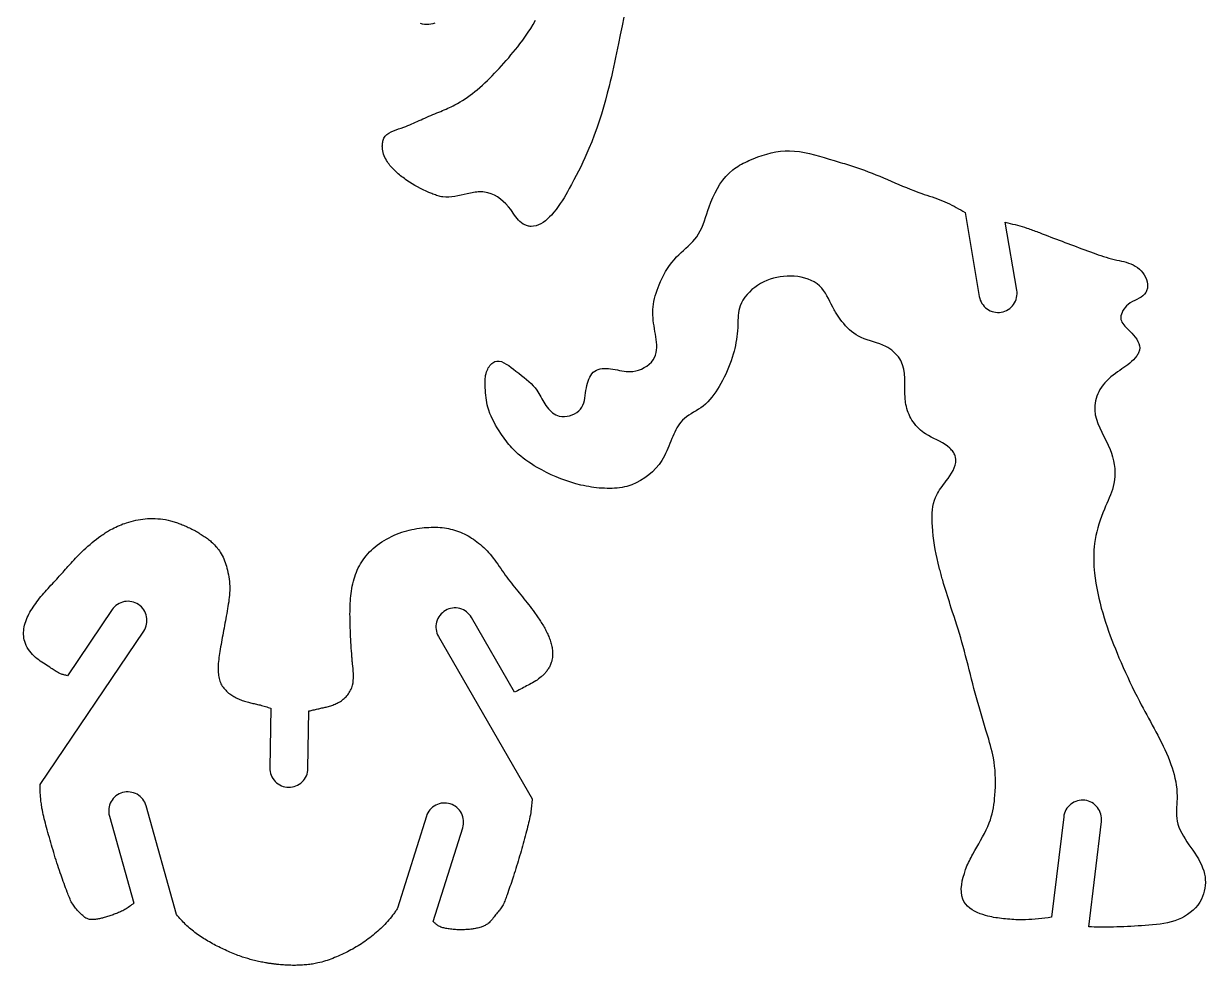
# Model space of a CAD drawing. Extents: x 0 to 940, y 0 to 559.
# Drawn here: x 264.4 to 450.7, y 14.7 to 163.2 of the extents above; entities that cross this region are included whole.
import ezdxf

# ---------------------------------------------------------------- set-up
doc = ezdxf.new("R2010")
doc.units = 0
doc.layers.add('CK_LEVEL_1', color=1, linetype='CONTINUOUS')

msp = doc.modelspace()

# ---------------------------------------------------------------- linework, layer by layer
at = {"layer": 'CK_LEVEL_1'}
for points in [[(359, 164.19), (358.74, 162.82), (358.47, 161.45), (358.19, 160.08), (358.04, 159.33), (357.88, 158.58), (357.73, 157.83), (357.57, 157.08), (357.4, 156.33), (357.23, 155.58), (357.06, 154.83), (356.89, 154.09), (356.7, 153.34), (356.42, 152.23), (356.12, 151.11), (355.81, 150.01), (355.48, 148.9), (355.13, 147.81), (354.76, 146.72), (354.37, 145.63), (353.96, 144.55), (353.52, 143.49), (353.21, 142.76), (352.89, 142.05), (352.56, 141.34), (352.22, 140.63), (351.87, 139.93), (351.52, 139.23), (351.15, 138.54), (350.79, 137.85), (350.42, 137.18), (350.15, 136.69), (349.88, 136.22), (349.6, 135.74), (349.32, 135.28), (349.01, 134.81), (348.69, 134.36), (348.35, 133.9), (347.99, 133.46), (347.6, 133.02), (347.3, 132.71), (346.98, 132.4), (346.65, 132.12), (346.3, 131.86), (345.94, 131.63), (345.57, 131.45), (345.19, 131.32), (344.8, 131.24), (344.4, 131.22), (344.26, 131.23), (344.12, 131.25), (343.98, 131.27), (343.83, 131.31), (343.7, 131.35), (343.56, 131.4), (343.42, 131.45), (343.29, 131.52), (343.17, 131.58), (342.89, 131.77), (342.64, 131.98), (342.41, 132.21), (342.2, 132.46), (341.99, 132.73), (341.79, 133.01), (341.59, 133.29), (341.4, 133.58), (341.19, 133.87), (340.82, 134.32), (340.43, 134.76), (340.01, 135.16), (339.57, 135.53), (339.1, 135.86), (338.61, 136.14), (338.11, 136.37), (337.59, 136.54), (337.06, 136.64), (336.81, 136.66), (336.57, 136.67), (336.33, 136.67), (336.08, 136.66), (335.83, 136.63), (335.59, 136.6), (335.34, 136.56), (335.09, 136.52), (334.84, 136.47), (334.35, 136.36), (333.86, 136.24), (333.37, 136.13), (332.88, 136.02), (332.4, 135.93), (331.91, 135.86), (331.43, 135.83), (330.95, 135.83), (330.48, 135.87), (330.28, 135.91), (330.09, 135.95), (329.9, 136), (329.7, 136.06), (329.51, 136.12), (329.32, 136.18), (329.13, 136.25), (328.94, 136.33), (328.75, 136.4), (328.29, 136.59), (327.84, 136.79), (327.39, 137), (326.95, 137.22), (326.51, 137.45), (326.08, 137.69), (325.66, 137.94), (325.24, 138.2), (324.83, 138.47), (324.63, 138.62), (324.43, 138.76), (324.23, 138.91), (324.03, 139.06), (323.83, 139.21), (323.64, 139.37), (323.45, 139.53), (323.26, 139.7), (323.08, 139.86), (322.91, 140.02), (322.75, 140.18), (322.59, 140.34), (322.44, 140.5), (322.29, 140.67), (322.15, 140.84), (322.01, 141.02), (321.88, 141.2), (321.75, 141.39), (321.61, 141.62), (321.48, 141.86), (321.36, 142.1), (321.26, 142.36), (321.16, 142.61), (321.09, 142.88), (321.03, 143.15), (320.98, 143.42), (320.96, 143.7), (320.95, 143.86), (320.96, 144.03), (320.97, 144.2), (320.98, 144.36), (321.01, 144.52), (321.04, 144.68), (321.09, 144.83), (321.14, 144.98), (321.21, 145.12), (321.41, 145.43), (321.67, 145.7), (321.98, 145.93), (322.33, 146.13), (322.71, 146.3), (323.11, 146.46), (323.52, 146.6), (323.94, 146.73), (324.34, 146.87), (324.67, 146.99), (324.98, 147.11), (325.29, 147.24), (325.59, 147.37), (325.88, 147.5), (326.17, 147.64), (326.47, 147.77), (326.76, 147.9), (327.05, 148.04), (327.36, 148.17), (327.67, 148.31), (327.98, 148.45), (328.3, 148.58), (328.61, 148.71), (328.93, 148.84), (329.25, 148.98), (329.57, 149.11), (329.88, 149.24), (330.16, 149.36), (330.44, 149.48), (330.72, 149.6), (331, 149.72), (331.28, 149.85), (331.55, 149.97), (331.82, 150.1), (332.1, 150.24), (332.36, 150.38), (332.78, 150.61), (333.2, 150.84), (333.6, 151.09), (334.01, 151.35), (334.4, 151.62), (334.79, 151.9), (335.17, 152.19), (335.55, 152.48), (335.92, 152.78), (336.33, 153.13), (336.73, 153.49), (337.12, 153.85), (337.51, 154.22), (337.89, 154.59), (338.27, 154.97), (338.64, 155.36), (339, 155.75), (339.37, 156.14), (339.75, 156.55), (340.12, 156.97), (340.5, 157.39), (340.87, 157.82), (341.23, 158.25), (341.59, 158.68), (341.94, 159.12), (342.29, 159.56), (342.63, 160), (343.08, 160.6), (343.51, 161.21), (343.93, 161.83), (344.34, 162.45), (344.74, 163.08), (345.12, 163.73)], [(329.23, 163.27), (328.91, 163.18), (328.59, 163.11), (328.26, 163.07), (327.93, 163.06), (327.61, 163.07), (327.3, 163.12), (326.99, 163.2)]]:
    msp.add_lwpolyline(points, dxfattribs=at)
for points in [[(426.43, 22.31), (425.92, 22.24), (425.41, 22.18), (424.9, 22.12), (424.39, 22.06), (423.88, 22.01), (423.36, 21.97), (422.85, 21.93), (422.34, 21.91), (421.82, 21.9), (421.5, 21.9), (421.17, 21.91), (420.84, 21.92), (420.51, 21.94), (420.18, 21.96), (419.86, 21.99), (419.53, 22.01), (419.21, 22.04), (418.89, 22.08), (418.57, 22.11), (418.26, 22.15), (417.95, 22.19), (417.64, 22.24), (417.32, 22.29), (417.01, 22.35), (416.7, 22.42), (416.38, 22.49), (416.06, 22.58), (415.62, 22.72), (415.17, 22.87), (414.74, 23.06), (414.32, 23.26), (413.92, 23.49), (413.55, 23.75), (413.21, 24.03), (412.92, 24.35), (412.68, 24.69), (412.45, 25.17), (412.3, 25.7), (412.23, 26.25), (412.22, 26.84), (412.28, 27.43), (412.38, 28.04), (412.52, 28.64), (412.7, 29.23), (412.9, 29.81), (413.01, 30.1), (413.12, 30.39), (413.24, 30.67), (413.37, 30.95), (413.49, 31.22), (413.63, 31.49), (413.76, 31.75), (413.9, 32.01), (414.04, 32.27), (414.34, 32.81), (414.65, 33.35), (414.96, 33.88), (415.27, 34.42), (415.58, 34.97), (415.87, 35.52), (416.15, 36.07), (416.41, 36.64), (416.64, 37.21), (416.8, 37.68), (416.94, 38.15), (417.07, 38.62), (417.18, 39.1), (417.28, 39.58), (417.36, 40.07), (417.43, 40.56), (417.48, 41.05), (417.53, 41.55), (417.58, 42.2), (417.61, 42.86), (417.62, 43.52), (417.61, 44.17), (417.58, 44.83), (417.54, 45.48), (417.47, 46.13), (417.38, 46.78), (417.28, 47.42), (417.18, 47.91), (417.07, 48.41), (416.95, 48.9), (416.82, 49.39), (416.69, 49.87), (416.55, 50.36), (416.41, 50.84), (416.26, 51.33), (416.11, 51.81), (415.89, 52.54), (415.67, 53.27), (415.46, 54), (415.24, 54.73), (415.03, 55.46), (414.82, 56.19), (414.61, 56.92), (414.41, 57.65), (414.21, 58.38), (414.02, 59.12), (413.84, 59.85), (413.65, 60.59), (413.47, 61.33), (413.28, 62.06), (413.1, 62.8), (412.91, 63.53), (412.72, 64.27), (412.52, 65), (412.32, 65.67), (412.13, 66.35), (411.92, 67.02), (411.72, 67.7), (411.51, 68.37), (411.29, 69.04), (411.08, 69.71), (410.86, 70.38), (410.65, 71.05), (410.49, 71.54), (410.34, 72.02), (410.18, 72.51), (410.03, 72.99), (409.88, 73.48), (409.73, 73.97), (409.58, 74.45), (409.44, 74.94), (409.3, 75.43), (409.23, 75.65), (409.17, 75.87), (409.11, 76.1), (409.05, 76.32), (408.99, 76.54), (408.93, 76.76), (408.87, 76.99), (408.81, 77.21), (408.75, 77.43), (408.58, 78.14), (408.41, 78.85), (408.26, 79.56), (408.12, 80.27), (408, 80.99), (407.89, 81.72), (407.79, 82.45), (407.72, 83.19), (407.66, 83.94), (407.63, 84.46), (407.61, 84.99), (407.61, 85.52), (407.63, 86.04), (407.67, 86.56), (407.74, 87.07), (407.84, 87.56), (407.98, 88.04), (408.15, 88.5), (408.29, 88.81), (408.45, 89.1), (408.62, 89.39), (408.8, 89.67), (409, 89.96), (409.2, 90.24), (409.42, 90.52), (409.64, 90.81), (409.86, 91.11), (410.15, 91.5), (410.43, 91.91), (410.69, 92.32), (410.93, 92.75), (411.12, 93.17), (411.27, 93.6), (411.35, 94.02), (411.37, 94.45), (411.3, 94.86), (411.25, 95.03), (411.18, 95.19), (411.11, 95.36), (411.02, 95.51), (410.92, 95.67), (410.81, 95.82), (410.69, 95.96), (410.57, 96.1), (410.44, 96.24), (410.07, 96.57), (409.67, 96.86), (409.25, 97.12), (408.81, 97.36), (408.36, 97.58), (407.91, 97.8), (407.47, 98.02), (407.03, 98.25), (406.6, 98.5), (406.32, 98.7), (406.04, 98.9), (405.78, 99.12), (405.53, 99.36), (405.29, 99.6), (405.06, 99.86), (404.85, 100.13), (404.64, 100.4), (404.45, 100.69), (404.29, 100.97), (404.13, 101.26), (403.99, 101.56), (403.87, 101.86), (403.75, 102.17), (403.65, 102.49), (403.57, 102.81), (403.5, 103.13), (403.44, 103.46), (403.36, 104.21), (403.32, 104.98), (403.32, 105.74), (403.32, 106.51), (403.31, 107.27), (403.26, 108.01), (403.16, 108.73), (402.97, 109.42), (402.69, 110.07), (402.51, 110.37), (402.3, 110.66), (402.07, 110.94), (401.82, 111.21), (401.54, 111.46), (401.25, 111.69), (400.95, 111.91), (400.63, 112.11), (400.31, 112.29), (399.84, 112.52), (399.36, 112.71), (398.87, 112.88), (398.38, 113.04), (397.89, 113.19), (397.4, 113.35), (396.92, 113.51), (396.46, 113.71), (396, 113.93), (395.63, 114.15), (395.27, 114.39), (394.93, 114.65), (394.6, 114.94), (394.28, 115.25), (393.97, 115.57), (393.68, 115.9), (393.4, 116.24), (393.13, 116.59), (393.02, 116.75), (392.9, 116.91), (392.79, 117.07), (392.69, 117.23), (392.58, 117.39), (392.48, 117.56), (392.38, 117.72), (392.28, 117.89), (392.18, 118.06), (391.95, 118.5), (391.73, 118.95), (391.5, 119.4), (391.28, 119.85), (391.04, 120.29), (390.79, 120.72), (390.52, 121.12), (390.22, 121.5), (389.89, 121.84), (389.49, 122.18), (389.05, 122.47), (388.57, 122.71), (388.07, 122.92), (387.54, 123.08), (386.99, 123.21), (386.44, 123.3), (385.88, 123.36), (385.32, 123.39), (384.76, 123.38), (384.21, 123.35), (383.66, 123.28), (383.13, 123.18), (382.6, 123.05), (382.08, 122.88), (381.57, 122.69), (381.07, 122.46), (380.58, 122.2), (380.11, 121.91), (379.65, 121.6), (379.22, 121.25), (378.81, 120.88), (378.44, 120.49), (378.1, 120.07), (377.8, 119.62), (377.55, 119.16), (377.35, 118.68), (377.25, 118.32), (377.17, 117.95), (377.11, 117.58), (377.07, 117.2), (377.04, 116.81), (377.02, 116.42), (377, 116.04), (376.99, 115.65), (376.97, 115.26), (376.94, 114.78), (376.9, 114.31), (376.85, 113.84), (376.78, 113.37), (376.7, 112.9), (376.61, 112.44), (376.51, 111.98), (376.4, 111.53), (376.28, 111.08), (376.11, 110.54), (375.94, 110.02), (375.74, 109.49), (375.54, 108.97), (375.31, 108.46), (375.08, 107.95), (374.83, 107.44), (374.57, 106.94), (374.3, 106.44), (374.05, 106), (373.79, 105.57), (373.52, 105.14), (373.23, 104.72), (372.92, 104.32), (372.6, 103.94), (372.26, 103.57), (371.9, 103.22), (371.52, 102.9), (371.16, 102.64), (370.79, 102.4), (370.41, 102.16), (370.03, 101.93), (369.65, 101.7), (369.27, 101.46), (368.91, 101.21), (368.57, 100.94), (368.26, 100.65), (368.01, 100.38), (367.79, 100.09), (367.58, 99.79), (367.39, 99.48), (367.21, 99.15), (367.04, 98.81), (366.88, 98.47), (366.73, 98.12), (366.59, 97.78), (366.43, 97.38), (366.27, 96.99), (366.11, 96.59), (365.95, 96.21), (365.78, 95.82), (365.61, 95.44), (365.42, 95.07), (365.22, 94.7), (365, 94.34), (364.57, 93.71), (364.08, 93.11), (363.54, 92.55), (362.95, 92.04), (362.32, 91.56), (361.66, 91.14), (360.97, 90.78), (360.26, 90.48), (359.52, 90.24), (359.14, 90.15), (358.75, 90.07), (358.36, 90.01), (357.96, 89.96), (357.57, 89.93), (357.17, 89.91), (356.77, 89.91), (356.38, 89.91), (355.98, 89.93), (355.56, 89.95), (355.15, 89.98), (354.73, 90.03), (354.32, 90.08), (353.91, 90.13), (353.5, 90.2), (353.09, 90.27), (352.68, 90.36), (352.27, 90.45), (351.47, 90.65), (350.68, 90.88), (349.89, 91.14), (349.11, 91.42), (348.34, 91.73), (347.58, 92.07), (346.83, 92.43), (346.09, 92.82), (345.36, 93.23), (344.91, 93.49), (344.46, 93.77), (344.03, 94.06), (343.6, 94.36), (343.18, 94.67), (342.77, 94.99), (342.37, 95.33), (341.99, 95.68), (341.62, 96.04), (341.38, 96.3), (341.14, 96.57), (340.91, 96.84), (340.69, 97.12), (340.47, 97.4), (340.26, 97.69), (340.05, 97.99), (339.84, 98.28), (339.64, 98.58), (339.35, 99.02), (339.08, 99.46), (338.81, 99.9), (338.56, 100.35), (338.32, 100.81), (338.1, 101.28), (337.9, 101.75), (337.73, 102.23), (337.58, 102.72), (337.49, 103.09), (337.41, 103.46), (337.35, 103.84), (337.3, 104.22), (337.26, 104.61), (337.23, 104.99), (337.2, 105.38), (337.18, 105.77), (337.17, 106.15), (337.16, 106.42), (337.16, 106.69), (337.16, 106.95), (337.18, 107.22), (337.2, 107.48), (337.24, 107.74), (337.3, 108.01), (337.37, 108.27), (337.47, 108.53), (337.56, 108.72), (337.66, 108.91), (337.78, 109.1), (337.91, 109.27), (338.05, 109.44), (338.19, 109.59), (338.35, 109.71), (338.51, 109.82), (338.67, 109.91), (339.02, 109.99), (339.37, 109.99), (339.74, 109.9), (340.12, 109.74), (340.5, 109.53), (340.88, 109.28), (341.27, 109), (341.64, 108.71), (342.01, 108.42), (342.45, 108.07), (342.88, 107.74), (343.29, 107.42), (343.68, 107.1), (344.04, 106.78), (344.39, 106.45), (344.72, 106.11), (345.03, 105.76), (345.31, 105.38), (345.47, 105.13), (345.63, 104.87), (345.78, 104.6), (345.93, 104.33), (346.08, 104.06), (346.24, 103.78), (346.4, 103.51), (346.57, 103.24), (346.75, 102.97), (346.93, 102.72), (347.13, 102.48), (347.34, 102.26), (347.56, 102.04), (347.79, 101.85), (348.04, 101.68), (348.3, 101.53), (348.57, 101.41), (348.85, 101.32), (349.25, 101.26), (349.66, 101.25), (350.07, 101.29), (350.48, 101.38), (350.88, 101.51), (351.26, 101.69), (351.61, 101.9), (351.92, 102.15), (352.19, 102.43), (352.4, 102.73), (352.57, 103.06), (352.7, 103.41), (352.8, 103.78), (352.87, 104.16), (352.94, 104.56), (353, 104.96), (353.05, 105.37), (353.12, 105.79), (353.19, 106.14), (353.28, 106.49), (353.38, 106.83), (353.5, 107.15), (353.64, 107.46), (353.8, 107.74), (353.98, 108), (354.19, 108.23), (354.43, 108.42), (354.69, 108.56), (354.97, 108.67), (355.27, 108.75), (355.59, 108.8), (355.92, 108.82), (356.26, 108.82), (356.6, 108.81), (356.94, 108.77), (357.28, 108.73), (357.65, 108.67), (358.01, 108.6), (358.36, 108.53), (358.71, 108.46), (359.05, 108.41), (359.4, 108.36), (359.74, 108.34), (360.09, 108.34), (360.44, 108.36), (360.9, 108.44), (361.36, 108.56), (361.81, 108.74), (362.24, 108.96), (362.65, 109.21), (363.03, 109.51), (363.36, 109.84), (363.64, 110.19), (363.87, 110.58), (364.02, 110.94), (364.12, 111.32), (364.18, 111.72), (364.2, 112.12), (364.2, 112.53), (364.17, 112.95), (364.12, 113.37), (364.06, 113.79), (363.99, 114.21), (363.92, 114.66), (363.85, 115.1), (363.78, 115.53), (363.72, 115.96), (363.67, 116.39), (363.63, 116.82), (363.6, 117.25), (363.59, 117.67), (363.6, 118.1), (363.64, 118.54), (363.69, 118.98), (363.77, 119.41), (363.87, 119.85), (363.98, 120.29), (364.11, 120.72), (364.26, 121.15), (364.41, 121.58), (364.58, 122), (364.81, 122.54), (365.06, 123.07), (365.33, 123.59), (365.61, 124.09), (365.92, 124.58), (366.24, 125.06), (366.59, 125.53), (366.96, 125.97), (367.35, 126.4), (367.7, 126.76), (368.07, 127.11), (368.44, 127.45), (368.82, 127.78), (369.19, 128.12), (369.55, 128.47), (369.89, 128.82), (370.22, 129.19), (370.51, 129.57), (370.82, 130.03), (371.08, 130.52), (371.32, 131.02), (371.54, 131.55), (371.74, 132.08), (371.92, 132.63), (372.1, 133.18), (372.29, 133.74), (372.48, 134.29), (372.76, 135.04), (373.07, 135.78), (373.41, 136.5), (373.78, 137.19), (374.18, 137.86), (374.63, 138.49), (375.11, 139.08), (375.64, 139.63), (376.21, 140.13), (376.47, 140.33), (376.73, 140.51), (377, 140.69), (377.28, 140.86), (377.57, 141.02), (377.86, 141.17), (378.15, 141.32), (378.45, 141.46), (378.75, 141.6), (379.43, 141.9), (380.13, 142.17), (380.83, 142.42), (381.54, 142.63), (382.26, 142.81), (382.98, 142.96), (383.7, 143.07), (384.43, 143.13), (385.15, 143.15), (385.94, 143.11), (386.73, 143.02), (387.51, 142.89), (388.3, 142.72), (389.08, 142.53), (389.85, 142.31), (390.63, 142.08), (391.4, 141.84), (392.17, 141.6), (392.5, 141.5), (392.83, 141.41), (393.15, 141.31), (393.47, 141.21), (393.8, 141.12), (394.12, 141.02), (394.44, 140.92), (394.77, 140.82), (395.09, 140.72), (395.71, 140.51), (396.32, 140.3), (396.94, 140.07), (397.55, 139.84), (398.16, 139.61), (398.77, 139.37), (399.37, 139.12), (399.98, 138.87), (400.58, 138.61), (401.18, 138.36), (401.77, 138.1), (402.37, 137.84), (402.96, 137.59), (403.56, 137.34), (404.16, 137.09), (404.76, 136.86), (405.37, 136.63), (405.98, 136.41), (406.39, 136.27), (406.8, 136.13), (407.22, 136), (407.63, 135.86), (408.04, 135.73), (408.45, 135.58), (408.85, 135.43), (409.26, 135.28), (409.65, 135.11), (410.02, 134.95), (410.38, 134.77), (410.73, 134.59), (411.08, 134.41), (411.43, 134.21), (411.78, 134.01), (412.13, 133.81), (412.47, 133.61), (412.82, 133.4), (415.06, 120.17, 0.414214), (418.52, 117.71, 0.414214), (420.98, 121.17), (419.16, 131.88), (419.55, 131.79), (419.93, 131.7), (420.31, 131.6), (420.69, 131.51), (421.07, 131.41), (421.45, 131.3), (421.83, 131.2), (422.2, 131.08), (422.57, 130.96), (422.8, 130.89), (423.02, 130.81), (423.24, 130.73), (423.46, 130.65), (423.67, 130.57), (423.89, 130.49), (424.11, 130.41), (424.33, 130.32), (424.55, 130.24), (424.99, 130.07), (425.44, 129.9), (425.88, 129.72), (426.32, 129.55), (426.77, 129.38), (427.21, 129.21), (427.65, 129.04), (428.1, 128.87), (428.54, 128.7), (428.99, 128.53), (429.44, 128.36), (429.89, 128.19), (430.34, 128.03), (430.78, 127.86), (431.23, 127.69), (431.68, 127.53), (432.13, 127.36), (432.58, 127.2), (432.99, 127.05), (433.41, 126.91), (433.82, 126.76), (434.23, 126.62), (434.65, 126.48), (435.07, 126.35), (435.49, 126.23), (435.91, 126.12), (436.34, 126.01), (436.72, 125.92), (437.1, 125.84), (437.48, 125.76), (437.85, 125.67), (438.23, 125.56), (438.59, 125.45), (438.95, 125.31), (439.31, 125.15), (439.65, 124.96), (439.98, 124.74), (440.29, 124.49), (440.58, 124.21), (440.84, 123.91), (441.07, 123.58), (441.26, 123.24), (441.42, 122.87), (441.52, 122.49), (441.57, 122.1), (441.58, 121.94), (441.58, 121.79), (441.57, 121.64), (441.55, 121.49), (441.52, 121.34), (441.48, 121.2), (441.44, 121.06), (441.38, 120.92), (441.32, 120.8), (441.12, 120.52), (440.86, 120.28), (440.57, 120.08), (440.25, 119.89), (439.91, 119.72), (439.56, 119.55), (439.2, 119.36), (438.86, 119.16), (438.52, 118.92), (438.28, 118.7), (438.06, 118.46), (437.87, 118.21), (437.7, 117.94), (437.56, 117.66), (437.45, 117.38), (437.39, 117.1), (437.36, 116.83), (437.39, 116.56), (437.45, 116.34), (437.54, 116.12), (437.67, 115.91), (437.82, 115.71), (437.99, 115.51), (438.18, 115.32), (438.37, 115.12), (438.58, 114.92), (438.79, 114.72), (439.09, 114.41), (439.37, 114.09), (439.63, 113.77), (439.87, 113.43), (440.07, 113.09), (440.22, 112.75), (440.31, 112.4), (440.35, 112.06), (440.31, 111.71), (440.27, 111.57), (440.22, 111.43), (440.16, 111.29), (440.09, 111.15), (440.01, 111.01), (439.92, 110.88), (439.83, 110.75), (439.73, 110.62), (439.62, 110.49), (439.35, 110.2), (439.07, 109.92), (438.78, 109.67), (438.47, 109.42), (438.16, 109.19), (437.84, 108.97), (437.52, 108.75), (437.19, 108.53), (436.87, 108.31), (436.51, 108.05), (436.16, 107.77), (435.81, 107.49), (435.48, 107.2), (435.16, 106.89), (434.86, 106.56), (434.57, 106.22), (434.31, 105.86), (434.08, 105.49), (433.9, 105.15), (433.74, 104.81), (433.61, 104.45), (433.49, 104.09), (433.4, 103.72), (433.33, 103.35), (433.29, 102.98), (433.27, 102.61), (433.27, 102.24), (433.35, 101.53), (433.52, 100.83), (433.76, 100.14), (434.04, 99.47), (434.37, 98.79), (434.71, 98.12), (435.05, 97.44), (435.38, 96.76), (435.68, 96.06), (435.9, 95.47), (436.07, 94.88), (436.22, 94.28), (436.33, 93.68), (436.4, 93.07), (436.43, 92.47), (436.43, 91.86), (436.38, 91.27), (436.28, 90.68), (436.17, 90.22), (436.04, 89.77), (435.89, 89.32), (435.72, 88.88), (435.54, 88.43), (435.36, 87.99), (435.16, 87.55), (434.97, 87.11), (434.78, 86.67), (434.53, 86.09), (434.31, 85.49), (434.1, 84.9), (433.9, 84.3), (433.72, 83.7), (433.57, 83.09), (433.43, 82.48), (433.31, 81.86), (433.22, 81.24), (433.17, 80.73), (433.13, 80.21), (433.1, 79.68), (433.09, 79.16), (433.1, 78.64), (433.11, 78.11), (433.14, 77.59), (433.18, 77.07), (433.23, 76.54), (433.32, 75.75), (433.44, 74.96), (433.57, 74.17), (433.73, 73.39), (433.9, 72.61), (434.09, 71.84), (434.29, 71.06), (434.51, 70.3), (434.74, 69.53), (434.96, 68.82), (435.2, 68.11), (435.44, 67.41), (435.7, 66.7), (435.96, 66), (436.23, 65.31), (436.51, 64.61), (436.79, 63.92), (437.08, 63.23), (437.41, 62.45), (437.75, 61.68), (438.1, 60.91), (438.45, 60.14), (438.81, 59.38), (439.17, 58.62), (439.54, 57.86), (439.92, 57.11), (440.31, 56.36), (440.59, 55.82), (440.87, 55.28), (441.16, 54.75), (441.45, 54.22), (441.74, 53.68), (442.03, 53.15), (442.32, 52.61), (442.61, 52.08), (442.9, 51.54), (443.19, 50.99), (443.48, 50.43), (443.76, 49.87), (444.04, 49.3), (444.3, 48.74), (444.56, 48.16), (444.81, 47.58), (445.04, 47), (445.26, 46.41), (445.45, 45.87), (445.61, 45.33), (445.77, 44.79), (445.9, 44.23), (446.02, 43.68), (446.11, 43.12), (446.18, 42.55), (446.22, 41.99), (446.24, 41.41), (446.24, 40.97), (446.22, 40.53), (446.2, 40.08), (446.17, 39.64), (446.16, 39.2), (446.15, 38.76), (446.16, 38.33), (446.2, 37.9), (446.26, 37.48), (446.38, 36.99), (446.54, 36.51), (446.74, 36.03), (446.97, 35.56), (447.23, 35.1), (447.51, 34.65), (447.8, 34.2), (448.11, 33.75), (448.41, 33.3), (448.72, 32.86), (449.02, 32.41), (449.31, 31.97), (449.59, 31.52), (449.84, 31.06), (450.07, 30.59), (450.27, 30.11), (450.44, 29.63), (450.57, 29.12), (450.64, 28.68), (450.69, 28.24), (450.7, 27.78), (450.68, 27.33), (450.62, 26.87), (450.53, 26.43), (450.42, 25.99), (450.26, 25.56), (450.08, 25.15), (449.81, 24.67), (449.49, 24.23), (449.14, 23.81), (448.75, 23.42), (448.32, 23.06), (447.87, 22.74), (447.4, 22.44), (446.91, 22.18), (446.41, 21.96), (445.86, 21.75), (445.29, 21.57), (444.72, 21.43), (444.14, 21.32), (443.56, 21.23), (442.97, 21.16), (442.38, 21.11), (441.79, 21.06), (441.19, 21.02), (440.64, 20.98), (440.08, 20.94), (439.52, 20.91), (438.97, 20.87), (438.41, 20.84), (437.86, 20.82), (437.3, 20.79), (436.75, 20.78), (436.19, 20.76), (435.76, 20.76), (435.33, 20.75), (434.89, 20.75), (434.46, 20.75), (434.03, 20.76), (433.59, 20.76), (433.16, 20.77), (432.73, 20.78), (432.3, 20.78), (434.32, 37.4, 0.414214), (431.7, 40.74, 0.414214), (428.36, 38.12), (426.43, 22.31)], [(266.99, 43.25), (283.34, 67.43, 0.414214), (282.53, 71.6, 0.414214), (278.37, 70.8), (271.33, 60.39), (271.19, 60.42), (271.05, 60.45), (270.91, 60.49), (270.77, 60.52), (270.63, 60.56), (270.5, 60.6), (270.36, 60.65), (270.23, 60.7), (270.1, 60.75), (269.91, 60.84), (269.74, 60.93), (269.56, 61.03), (269.39, 61.14), (269.22, 61.25), (269.05, 61.37), (268.88, 61.48), (268.71, 61.6), (268.54, 61.72), (268.29, 61.88), (268.03, 62.05), (267.78, 62.21), (267.53, 62.37), (267.27, 62.53), (267.02, 62.7), (266.78, 62.87), (266.54, 63.06), (266.3, 63.25), (266.05, 63.48), (265.81, 63.72), (265.58, 63.98), (265.36, 64.25), (265.17, 64.53), (264.99, 64.83), (264.83, 65.13), (264.7, 65.45), (264.59, 65.77), (264.51, 66.05), (264.46, 66.33), (264.43, 66.62), (264.41, 66.91), (264.41, 67.2), (264.42, 67.49), (264.45, 67.79), (264.5, 68.07), (264.56, 68.36), (264.64, 68.66), (264.74, 68.96), (264.85, 69.26), (264.97, 69.54), (265.1, 69.83), (265.25, 70.11), (265.4, 70.38), (265.56, 70.66), (265.73, 70.92), (265.91, 71.21), (266.11, 71.49), (266.31, 71.77), (266.51, 72.05), (266.72, 72.32), (266.93, 72.59), (267.14, 72.86), (267.36, 73.12), (267.59, 73.38), (267.81, 73.63), (268.03, 73.89), (268.26, 74.14), (268.49, 74.39), (268.72, 74.64), (268.95, 74.88), (269.18, 75.13), (269.41, 75.38), (269.64, 75.63), (269.84, 75.85), (270.03, 76.07), (270.23, 76.28), (270.43, 76.5), (270.62, 76.72), (270.82, 76.94), (271.01, 77.16), (271.21, 77.38), (271.4, 77.6), (271.64, 77.86), (271.88, 78.12), (272.12, 78.39), (272.36, 78.65), (272.6, 78.9), (272.85, 79.16), (273.09, 79.42), (273.34, 79.67), (273.59, 79.92), (273.91, 80.22), (274.23, 80.51), (274.55, 80.8), (274.88, 81.09), (275.21, 81.37), (275.54, 81.64), (275.89, 81.91), (276.23, 82.17), (276.58, 82.42), (276.75, 82.54), (276.92, 82.66), (277.09, 82.77), (277.26, 82.89), (277.44, 83), (277.61, 83.11), (277.79, 83.21), (277.96, 83.32), (278.14, 83.42), (278.41, 83.56), (278.68, 83.7), (278.95, 83.83), (279.23, 83.96), (279.51, 84.08), (279.79, 84.2), (280.07, 84.31), (280.36, 84.41), (280.65, 84.51), (281, 84.62), (281.36, 84.72), (281.72, 84.81), (282.09, 84.89), (282.45, 84.96), (282.82, 85.03), (283.19, 85.08), (283.56, 85.12), (283.93, 85.15), (284.34, 85.17), (284.74, 85.17), (285.15, 85.16), (285.56, 85.14), (285.96, 85.1), (286.37, 85.05), (286.77, 84.99), (287.17, 84.91), (287.56, 84.81), (287.75, 84.76), (287.93, 84.71), (288.12, 84.66), (288.31, 84.6), (288.49, 84.54), (288.67, 84.47), (288.85, 84.41), (289.04, 84.34), (289.22, 84.27), (289.41, 84.19), (289.6, 84.11), (289.8, 84.03), (289.99, 83.95), (290.18, 83.86), (290.37, 83.78), (290.55, 83.69), (290.74, 83.59), (290.93, 83.5), (291.11, 83.41), (291.3, 83.31), (291.48, 83.21), (291.67, 83.1), (291.85, 83), (292.03, 82.89), (292.21, 82.78), (292.39, 82.67), (292.56, 82.56), (292.73, 82.45), (292.89, 82.34), (293.06, 82.23), (293.22, 82.11), (293.38, 82), (293.53, 81.88), (293.69, 81.75), (293.84, 81.63), (293.99, 81.5), (294.17, 81.34), (294.35, 81.17), (294.52, 81), (294.68, 80.82), (294.84, 80.64), (294.99, 80.46), (295.14, 80.27), (295.28, 80.07), (295.41, 79.87), (295.57, 79.62), (295.71, 79.35), (295.84, 79.08), (295.97, 78.8), (296.08, 78.52), (296.18, 78.23), (296.28, 77.94), (296.37, 77.65), (296.45, 77.36), (296.54, 77.01), (296.62, 76.65), (296.69, 76.3), (296.75, 75.95), (296.81, 75.59), (296.85, 75.23), (296.88, 74.87), (296.9, 74.52), (296.9, 74.16), (296.9, 73.8), (296.88, 73.44), (296.85, 73.09), (296.82, 72.73), (296.78, 72.38), (296.73, 72.02), (296.67, 71.66), (296.62, 71.31), (296.56, 70.96), (296.49, 70.57), (296.42, 70.19), (296.36, 69.8), (296.29, 69.42), (296.22, 69.04), (296.15, 68.66), (296.08, 68.28), (296.01, 67.89), (295.94, 67.51), (295.87, 67.14), (295.8, 66.77), (295.73, 66.41), (295.66, 66.04), (295.59, 65.67), (295.53, 65.3), (295.46, 64.93), (295.4, 64.56), (295.34, 64.19), (295.29, 63.87), (295.24, 63.56), (295.2, 63.24), (295.16, 62.93), (295.13, 62.61), (295.1, 62.3), (295.08, 61.98), (295.07, 61.66), (295.07, 61.34), (295.08, 61.11), (295.09, 60.88), (295.11, 60.65), (295.14, 60.42), (295.17, 60.19), (295.22, 59.97), (295.28, 59.75), (295.35, 59.53), (295.43, 59.32), (295.52, 59.13), (295.62, 58.94), (295.73, 58.76), (295.85, 58.58), (295.98, 58.41), (296.11, 58.25), (296.26, 58.09), (296.41, 57.94), (296.57, 57.79), (296.72, 57.66), (296.89, 57.53), (297.05, 57.41), (297.22, 57.3), (297.39, 57.19), (297.57, 57.09), (297.75, 56.99), (297.93, 56.89), (298.11, 56.81), (298.3, 56.72), (298.48, 56.65), (298.67, 56.57), (298.86, 56.5), (299.05, 56.43), (299.24, 56.37), (299.44, 56.31), (299.63, 56.26), (299.83, 56.21), (300.01, 56.16), (300.19, 56.12), (300.37, 56.07), (300.56, 56.03), (300.74, 55.99), (300.93, 55.95), (301.11, 55.91), (301.29, 55.87), (301.48, 55.82), (301.69, 55.77), (301.9, 55.71), (302.12, 55.65), (302.33, 55.59), (302.54, 55.53), (302.75, 55.46), (302.96, 55.4), (303.17, 55.33), (303.39, 55.27), (303.23, 45.85, 0.414214), (306.18, 42.8, 0.414214), (309.23, 45.75), (309.38, 54.83), (309.56, 54.87), (309.73, 54.91), (309.9, 54.95), (310.07, 54.99), (310.24, 55.03), (310.41, 55.07), (310.59, 55.11), (310.76, 55.15), (310.93, 55.19), (311.1, 55.23), (311.27, 55.26), (311.44, 55.3), (311.61, 55.33), (311.78, 55.37), (311.95, 55.41), (312.11, 55.45), (312.28, 55.49), (312.45, 55.54), (312.63, 55.59), (312.81, 55.64), (312.98, 55.7), (313.16, 55.76), (313.33, 55.83), (313.5, 55.9), (313.67, 55.98), (313.84, 56.06), (314.01, 56.15), (314.17, 56.24), (314.34, 56.34), (314.5, 56.45), (314.65, 56.56), (314.8, 56.67), (314.95, 56.8), (315.09, 56.93), (315.23, 57.06), (315.36, 57.2), (315.49, 57.37), (315.62, 57.54), (315.74, 57.72), (315.85, 57.9), (315.95, 58.09), (316.04, 58.29), (316.12, 58.49), (316.19, 58.69), (316.25, 58.89), (316.33, 59.25), (316.38, 59.62), (316.41, 60), (316.41, 60.37), (316.4, 60.75), (316.37, 61.13), (316.34, 61.51), (316.3, 61.89), (316.25, 62.27), (316.24, 62.45), (316.22, 62.62), (316.2, 62.79), (316.19, 62.97), (316.18, 63.14), (316.16, 63.31), (316.15, 63.48), (316.13, 63.66), (316.12, 63.83), (316.09, 64.29), (316.06, 64.74), (316.03, 65.2), (316.01, 65.66), (315.98, 66.11), (315.96, 66.57), (315.94, 67.03), (315.92, 67.49), (315.9, 67.95), (315.89, 68.37), (315.88, 68.8), (315.86, 69.23), (315.86, 69.65), (315.85, 70.08), (315.86, 70.51), (315.86, 70.93), (315.87, 71.36), (315.89, 71.79), (315.92, 72.18), (315.95, 72.57), (315.98, 72.96), (316.03, 73.35), (316.08, 73.74), (316.14, 74.12), (316.22, 74.51), (316.3, 74.89), (316.39, 75.28), (316.49, 75.64), (316.6, 75.99), (316.73, 76.35), (316.86, 76.7), (317.01, 77.04), (317.16, 77.38), (317.33, 77.71), (317.51, 78.04), (317.71, 78.35), (317.93, 78.68), (318.17, 79), (318.42, 79.31), (318.68, 79.61), (318.95, 79.9), (319.23, 80.18), (319.53, 80.45), (319.83, 80.71), (320.14, 80.96), (320.5, 81.22), (320.86, 81.47), (321.24, 81.71), (321.62, 81.94), (322.01, 82.15), (322.4, 82.35), (322.8, 82.54), (323.21, 82.71), (323.62, 82.87), (324.01, 83), (324.4, 83.13), (324.79, 83.24), (325.19, 83.34), (325.59, 83.43), (325.99, 83.51), (326.4, 83.58), (326.81, 83.64), (327.21, 83.69), (327.57, 83.73), (327.92, 83.76), (328.28, 83.78), (328.64, 83.8), (328.99, 83.81), (329.35, 83.8), (329.7, 83.79), (330.06, 83.77), (330.41, 83.74), (330.74, 83.69), (331.06, 83.64), (331.39, 83.58), (331.71, 83.51), (332.03, 83.43), (332.34, 83.34), (332.66, 83.24), (332.96, 83.13), (333.27, 83.01), (333.57, 82.88), (333.87, 82.74), (334.17, 82.59), (334.46, 82.43), (334.75, 82.26), (335.03, 82.09), (335.3, 81.9), (335.57, 81.71), (335.84, 81.52), (336.13, 81.29), (336.41, 81.06), (336.68, 80.83), (336.95, 80.58), (337.21, 80.33), (337.46, 80.07), (337.71, 79.81), (337.95, 79.54), (338.18, 79.27), (338.43, 78.94), (338.68, 78.62), (338.92, 78.29), (339.16, 77.95), (339.39, 77.61), (339.63, 77.27), (339.86, 76.93), (340.09, 76.6), (340.33, 76.26), (340.56, 75.94), (340.8, 75.62), (341.05, 75.3), (341.29, 74.98), (341.54, 74.67), (341.79, 74.36), (342.04, 74.05), (342.29, 73.74), (342.55, 73.43), (342.79, 73.12), (343.04, 72.82), (343.28, 72.52), (343.52, 72.21), (343.76, 71.9), (344, 71.6), (344.24, 71.29), (344.48, 70.98), (344.71, 70.67), (344.83, 70.5), (344.95, 70.33), (345.07, 70.17), (345.19, 70), (345.31, 69.83), (345.43, 69.66), (345.54, 69.49), (345.66, 69.32), (345.77, 69.15), (345.89, 68.97), (346, 68.79), (346.12, 68.61), (346.23, 68.43), (346.34, 68.24), (346.44, 68.06), (346.55, 67.87), (346.65, 67.68), (346.75, 67.5), (346.85, 67.31), (346.94, 67.12), (347.03, 66.93), (347.11, 66.74), (347.19, 66.55), (347.27, 66.36), (347.35, 66.16), (347.42, 65.97), (347.48, 65.77), (347.54, 65.58), (347.59, 65.39), (347.64, 65.2), (347.68, 65), (347.72, 64.81), (347.75, 64.61), (347.77, 64.42), (347.79, 64.22), (347.8, 64.02), (347.8, 63.83), (347.79, 63.63), (347.78, 63.44), (347.76, 63.24), (347.73, 63.05), (347.69, 62.86), (347.65, 62.67), (347.59, 62.49), (347.53, 62.3), (347.48, 62.16), (347.41, 62.02), (347.35, 61.89), (347.28, 61.75), (347.2, 61.62), (347.12, 61.49), (347.04, 61.36), (346.95, 61.24), (346.86, 61.11), (346.78, 61), (346.69, 60.9), (346.6, 60.79), (346.5, 60.69), (346.41, 60.59), (346.31, 60.49), (346.21, 60.39), (346.11, 60.3), (346.01, 60.2), (345.8, 60.03), (345.58, 59.87), (345.35, 59.71), (345.13, 59.57), (344.89, 59.42), (344.65, 59.29), (344.42, 59.15), (344.17, 59.02), (343.93, 58.89), (343.7, 58.77), (343.46, 58.64), (343.23, 58.52), (342.99, 58.39), (342.75, 58.27), (342.52, 58.14), (342.28, 58.02), (342.05, 57.89), (341.81, 57.77), (335, 69.57, 0.414214), (330.9, 70.67, 0.414214), (329.8, 66.57), (344.57, 40.99), (344.55, 40.75), (344.53, 40.5), (344.51, 40.26), (344.49, 40.02), (344.46, 39.77), (344.44, 39.53), (344.41, 39.29), (344.38, 39.05), (344.34, 38.81), (344.29, 38.48), (344.23, 38.15), (344.16, 37.83), (344.09, 37.51), (344.01, 37.18), (343.93, 36.86), (343.85, 36.54), (343.77, 36.22), (343.68, 35.9), (343.58, 35.5), (343.47, 35.11), (343.37, 34.72), (343.26, 34.32), (343.15, 33.93), (343.04, 33.53), (342.93, 33.14), (342.82, 32.75), (342.71, 32.36), (342.6, 31.96), (342.48, 31.56), (342.36, 31.16), (342.24, 30.77), (342.12, 30.37), (342, 29.98), (341.88, 29.58), (341.75, 29.19), (341.63, 28.8), (341.52, 28.47), (341.41, 28.14), (341.3, 27.81), (341.19, 27.48), (341.07, 27.16), (340.96, 26.83), (340.85, 26.5), (340.73, 26.17), (340.62, 25.84), (340.55, 25.64), (340.48, 25.44), (340.41, 25.24), (340.34, 25.05), (340.26, 24.85), (340.18, 24.66), (340.09, 24.47), (339.99, 24.29), (339.89, 24.11), (339.79, 23.94), (339.68, 23.77), (339.56, 23.61), (339.44, 23.45), (339.32, 23.3), (339.19, 23.14), (339.06, 22.99), (338.94, 22.83), (338.81, 22.67), (338.69, 22.51), (338.57, 22.35), (338.44, 22.19), (338.32, 22.03), (338.19, 21.88), (338.06, 21.73), (337.92, 21.58), (337.78, 21.45), (337.63, 21.32), (337.52, 21.24), (337.4, 21.17), (337.28, 21.09), (337.16, 21.03), (337.03, 20.97), (336.9, 20.91), (336.77, 20.85), (336.64, 20.8), (336.51, 20.76), (336.33, 20.7), (336.16, 20.65), (335.98, 20.61), (335.8, 20.57), (335.63, 20.53), (335.45, 20.5), (335.27, 20.47), (335.09, 20.44), (334.9, 20.42), (334.7, 20.4), (334.5, 20.38), (334.3, 20.36), (334.1, 20.35), (333.89, 20.34), (333.69, 20.33), (333.49, 20.32), (333.29, 20.32), (333.08, 20.32), (332.89, 20.33), (332.69, 20.34), (332.49, 20.35), (332.3, 20.37), (332.1, 20.38), (331.9, 20.41), (331.71, 20.43), (331.51, 20.46), (331.31, 20.49), (331.14, 20.51), (330.97, 20.54), (330.81, 20.58), (330.64, 20.62), (330.48, 20.66), (330.31, 20.71), (330.16, 20.77), (330.01, 20.84), (329.86, 20.92), (329.75, 20.98), (329.65, 21.05), (329.55, 21.12), (329.45, 21.2), (329.36, 21.28), (329.26, 21.36), (329.17, 21.45), (329.08, 21.53), (328.99, 21.62), (333.62, 36.42, 0.414214), (331.66, 40.18, 0.414214), (327.89, 38.22), (323.36, 23.76), (323.28, 23.63), (323.19, 23.5), (323.11, 23.37), (323.02, 23.24), (322.94, 23.12), (322.85, 22.99), (322.76, 22.86), (322.67, 22.74), (322.58, 22.61), (322.39, 22.36), (322.2, 22.12), (322, 21.88), (321.79, 21.64), (321.58, 21.41), (321.37, 21.18), (321.15, 20.96), (320.93, 20.74), (320.7, 20.52), (320.47, 20.3), (320.23, 20.09), (319.99, 19.88), (319.74, 19.67), (319.49, 19.46), (319.24, 19.26), (318.99, 19.07), (318.73, 18.88), (318.47, 18.69), (318.21, 18.5), (317.94, 18.32), (317.67, 18.14), (317.4, 17.96), (317.12, 17.79), (316.85, 17.62), (316.57, 17.46), (316.29, 17.3), (316, 17.15), (315.72, 17), (315.44, 16.85), (315.16, 16.71), (314.87, 16.57), (314.58, 16.44), (314.29, 16.31), (314, 16.18), (313.71, 16.06), (313.41, 15.94), (313.13, 15.83), (312.84, 15.72), (312.56, 15.61), (312.27, 15.51), (311.98, 15.42), (311.69, 15.33), (311.4, 15.24), (311.1, 15.17), (310.81, 15.1), (310.59, 15.05), (310.38, 15.01), (310.16, 14.97), (309.94, 14.93), (309.73, 14.9), (309.51, 14.87), (309.29, 14.85), (309.07, 14.82), (308.85, 14.8), (308.62, 14.78), (308.39, 14.77), (308.16, 14.75), (307.93, 14.74), (307.7, 14.73), (307.47, 14.73), (307.24, 14.72), (307.01, 14.72), (306.78, 14.72), (306.54, 14.73), (306.31, 14.73), (306.07, 14.74), (305.83, 14.75), (305.6, 14.76), (305.36, 14.78), (305.13, 14.8), (304.89, 14.82), (304.66, 14.84), (304.55, 14.85), (304.44, 14.86), (304.33, 14.87), (304.22, 14.89), (304.11, 14.9), (304, 14.91), (303.89, 14.92), (303.78, 14.94), (303.68, 14.95), (303.55, 14.97), (303.43, 14.99), (303.3, 15.01), (303.18, 15.02), (303.06, 15.04), (302.93, 15.06), (302.81, 15.08), (302.68, 15.1), (302.56, 15.13), (302.34, 15.17), (302.11, 15.21), (301.89, 15.25), (301.67, 15.3), (301.44, 15.35), (301.22, 15.4), (301, 15.45), (300.78, 15.5), (300.55, 15.56), (300.35, 15.61), (300.14, 15.67), (299.93, 15.73), (299.73, 15.79), (299.52, 15.85), (299.32, 15.91), (299.11, 15.98), (298.91, 16.04), (298.71, 16.11), (298.45, 16.2), (298.2, 16.3), (297.94, 16.4), (297.69, 16.5), (297.44, 16.6), (297.18, 16.7), (296.93, 16.81), (296.68, 16.92), (296.43, 17.03), (296.18, 17.15), (295.93, 17.26), (295.68, 17.38), (295.43, 17.5), (295.18, 17.62), (294.93, 17.75), (294.68, 17.87), (294.44, 18), (294.19, 18.14), (293.95, 18.27), (293.71, 18.41), (293.47, 18.55), (293.23, 18.69), (292.99, 18.83), (292.76, 18.98), (292.53, 19.13), (292.29, 19.29), (292.07, 19.44), (291.84, 19.6), (291.62, 19.76), (291.4, 19.92), (291.18, 20.09), (290.96, 20.26), (290.75, 20.43), (290.54, 20.61), (290.34, 20.79), (290.14, 20.97), (289.95, 21.16), (289.76, 21.35), (289.57, 21.54), (289.39, 21.74), (289.2, 21.93), (289.03, 22.13), (288.85, 22.34), (288.67, 22.54), (288.49, 22.74), (283.71, 39.88, 0.414214), (280.01, 41.96, 0.414214), (277.93, 38.26), (281.77, 24.51), (281.6, 24.38), (281.42, 24.25), (281.25, 24.12), (281.08, 23.99), (280.9, 23.87), (280.73, 23.75), (280.55, 23.64), (280.37, 23.52), (280.18, 23.42), (280.02, 23.33), (279.86, 23.25), (279.7, 23.18), (279.53, 23.1), (279.36, 23.03), (279.19, 22.96), (279.03, 22.9), (278.85, 22.83), (278.68, 22.77), (278.51, 22.71), (278.34, 22.65), (278.17, 22.59), (277.99, 22.53), (277.82, 22.47), (277.65, 22.42), (277.47, 22.36), (277.3, 22.31), (277.12, 22.26), (276.97, 22.22), (276.82, 22.18), (276.67, 22.15), (276.52, 22.11), (276.37, 22.08), (276.22, 22.05), (276.06, 22.02), (275.91, 21.99), (275.75, 21.97), (275.64, 21.96), (275.54, 21.95), (275.43, 21.94), (275.32, 21.93), (275.22, 21.93), (275.11, 21.93), (275.01, 21.93), (274.9, 21.94), (274.8, 21.96), (274.61, 22.01), (274.42, 22.09), (274.23, 22.18), (274.06, 22.29), (273.89, 22.42), (273.72, 22.56), (273.56, 22.7), (273.4, 22.85), (273.25, 23.01), (273.11, 23.15), (272.97, 23.3), (272.84, 23.44), (272.72, 23.59), (272.59, 23.74), (272.47, 23.89), (272.36, 24.04), (272.25, 24.2), (272.15, 24.36), (272.03, 24.56), (271.92, 24.76), (271.82, 24.97), (271.72, 25.18), (271.62, 25.4), (271.53, 25.61), (271.45, 25.83), (271.36, 26.05), (271.28, 26.27), (271.15, 26.61), (271.03, 26.95), (270.9, 27.28), (270.78, 27.62), (270.66, 27.95), (270.54, 28.29), (270.42, 28.62), (270.3, 28.96), (270.18, 29.3), (270.05, 29.69), (269.92, 30.09), (269.79, 30.49), (269.66, 30.89), (269.53, 31.29), (269.4, 31.68), (269.28, 32.08), (269.16, 32.49), (269.04, 32.89), (268.92, 33.28), (268.8, 33.68), (268.69, 34.08), (268.57, 34.48), (268.46, 34.88), (268.35, 35.28), (268.24, 35.68), (268.13, 36.08), (268.02, 36.48), (267.93, 36.82), (267.84, 37.15), (267.75, 37.49), (267.67, 37.83), (267.58, 38.17), (267.51, 38.5), (267.43, 38.84), (267.36, 39.19), (267.3, 39.53), (267.26, 39.74), (267.23, 39.96), (267.2, 40.18), (267.17, 40.4), (267.14, 40.61), (267.12, 40.83), (267.1, 41.05), (267.08, 41.27), (267.06, 41.49), (267.05, 41.68), (267.04, 41.88), (267.03, 42.08), (267.02, 42.27), (267.01, 42.47), (267.01, 42.66), (267, 42.86), (267, 43.06), (266.99, 43.25)]]:
    msp.add_lwpolyline(points, format="xyb", close=True, dxfattribs=at)

doc.saveas('drawing.dxf')
